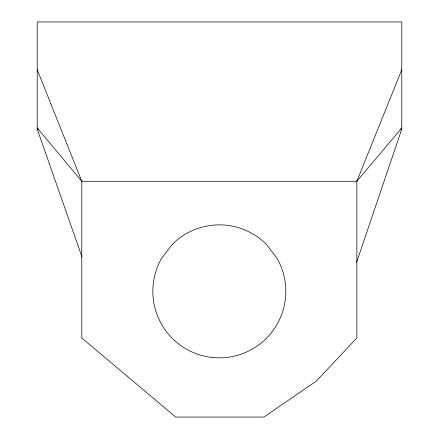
<?xml version="1.0" encoding="UTF-8"?>
<svg xmlns="http://www.w3.org/2000/svg" width="439" height="439" viewBox="0 0 439 439"><rect width="100%" height="100%" fill="white"/><g stroke="black" fill="none" stroke-linecap="round" stroke-linejoin="round"><path stroke-width="0.66" d="M356.616 262.259L401.778 129.115L401.778 21.95L37.222 21.95L37.222 129.115L81.819 256.436M37.222 127.958L81.791 181.28L356.847 181.28L401.778 69.719M356.847 181.28L401.778 127.958M37.222 129.115L38.594 129.115M400.406 129.115L401.778 129.115M37.222 69.719L81.791 181.28M356.847 180.638L356.847 337.986L316.299 381.118L263.899 417.05L175.71 417.05L81.791 337.986L81.791 180.643M172.302 244.336L161.733 258.11A66.498 66.498 0 0 0 219.319 357.851A66.498 66.498 0 0 0 276.905 258.11L266.341 244.336A66.498 66.498 0 0 0 172.302 244.336"/></g></svg>
